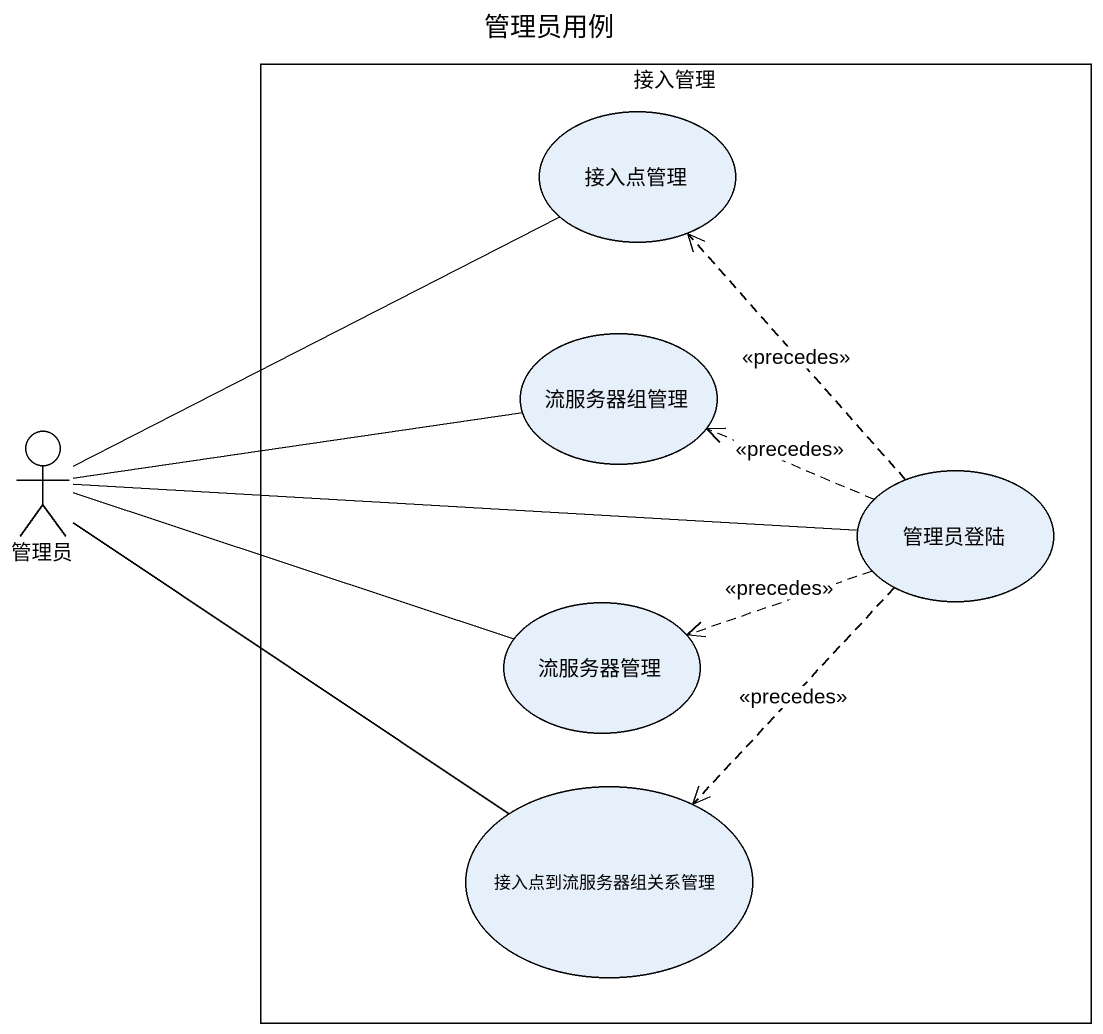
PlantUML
@startuml
title 管理员用例
rectangle 接入管理 {
  usecase 接入点管理
  usecase 流服务器组管理
  usecase 管理员登陆
  usecase 流服务器管理
  usecase 接入点到流服务器组关系管理
}
actor 管理员
管理员 -right- 接入点管理
管理员 -right- 流服务器组管理
管理员 -right- 管理员登陆
管理员 -right- 流服务器管理
管理员 -- 接入点到流服务器组关系管理
管理员登陆 .up.> 接入点管理 : <<precedes>>
管理员登陆 .left.> 流服务器组管理 : <<precedes>>
管理员登陆 .left.> 流服务器管理 : <<precedes>>
管理员登陆 ..> 接入点到流服务器组关系管理 : <<precedes>>
@enduml
